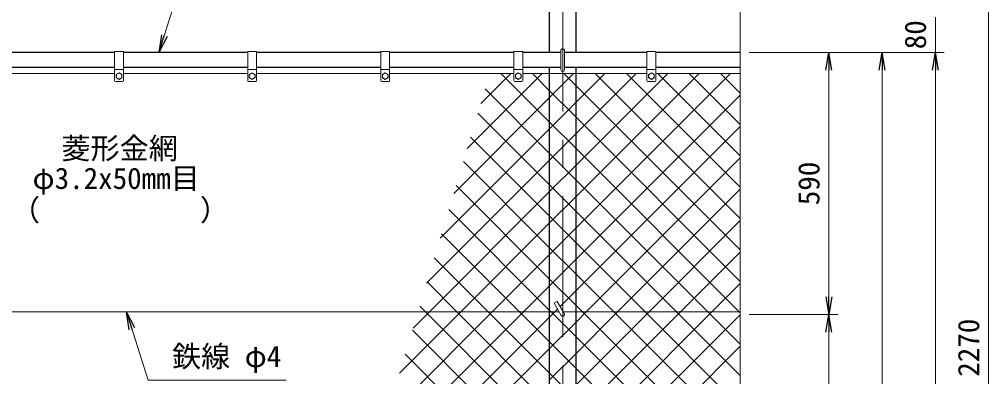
# Model space of a CAD drawing. Units: millimetres, scale not verified. Extents: x -4200 to 4200, y -2970 to 2970.
# Drawn here: x -2609 to -425, y 530 to 1335 of the extents above; entities that cross this region are included whole.
import ezdxf
from ezdxf.enums import TextEntityAlignment as Align

# ---------------------------------------------------------------- set-up
doc = ezdxf.new("R2010")
doc.units = ezdxf.units.MM
doc.header["$LTSCALE"] = 10
doc.linetypes.add('USER1', pattern=[50.8, 31.75, -6.35, 6.35, -6.35])
for name, color, linetype, lineweight in [('0-0_D-STR1', 1, 'Continuous', 25), ('0-1_D-STR3', 3, 'Continuous', 13), ('0-2_D-BMK', 2, 'USER1', 13), ('0-3_D-STR-DIM', 7, 'Continuous', 13), ('0-9_D-STR-TXT', 7, 'Continuous', 13), ('0-B_D-STR2', 7, 'Continuous', 13)]:
    doc.layers.add(name, color=color, linetype=linetype, lineweight=lineweight)
doc.layers.add('0-4_0', color=7, linetype='Continuous')
doc.styles.add('ＭＳ ゴシック', font='')
doc.styles.get('ＭＳ ゴシック').set_extended_font_data('MS Gothic')

# ---------------------------------------------------------------- blocks, each defined once
blk = doc.blocks.new('_Open')
at = {"layer": '0-4_0'}
blk.add_line((-10, 1.667), (0, 0), dxfattribs=at)
blk.add_lwpolyline([(-10, -1.667), (0, 0), (-10, 0)], dxfattribs=at)

msp = doc.modelspace()

# ---------------------------------------------------------------- linework, layer by layer
at = {"layer": '0-0_D-STR1'}
for p, q in [((-1414.9, 1716.66), (-1414.9, 1260.23)), ((-1354.4, 1260.23), (-1354.4, 1716.66)), ((-2394.65, 1260.23), (-2674.65, 1260.23)), ((-2094.65, 1260.23), (-2374.65, 1260.23)), ((-1794.65, 1260.23), (-2074.65, 1260.23)), ((-1494.65, 1260.23), (-1774.65, 1260.23)), ((-1388.65, 1260.23), (-1474.65, 1260.23)), ((-1194.65, 1260.23), (-1380.65, 1260.23)), ((-984.65, 1260.23), (-1174.65, 1260.23)), ((-2394.65, 1226.23), (-2674.65, 1226.23)), ((-2094.65, 1226.23), (-2374.65, 1226.23)), ((-1794.65, 1226.23), (-2074.65, 1226.23)), ((-1494.65, 1226.23), (-1774.65, 1226.23)), ((-1388.65, 1226.23), (-1474.65, 1226.23)), ((-1414.9, 1226.23), (-1414.9, -475.77)), ((-1194.65, 1226.23), (-1380.65, 1226.23)), ((-1354.4, -475.77), (-1354.4, 1226.23)), ((-984.65, 1226.23), (-1174.65, 1226.23))]:
    msp.add_line(p, q, dxfattribs=at)
at = {"layer": '0-1_D-STR3'}
for p, q in [((-2394.65, 1262.23), (-2394.65, 1197.23)), ((-2374.65, 1262.23), (-2394.65, 1262.23)), ((-2374.65, 1262.23), (-2374.65, 1197.23)), ((-2094.65, 1262.23), (-2094.65, 1197.23)), ((-2074.65, 1262.23), (-2094.65, 1262.23)), ((-2074.65, 1262.23), (-2074.65, 1197.23)), ((-1794.65, 1262.23), (-1794.65, 1197.23)), ((-1774.65, 1262.23), (-1794.65, 1262.23)), ((-1774.65, 1262.23), (-1774.65, 1197.23)), ((-1494.65, 1262.23), (-1494.65, 1197.23)), ((-1474.65, 1262.23), (-1494.65, 1262.23)), ((-1474.65, 1262.23), (-1474.65, 1197.23)), ((-1388.65, 1221.23), (-1388.65, 1265.23)), ((-1380.65, 1221.23), (-1380.65, 1265.23)), ((-1194.65, 1262.23), (-1194.65, 1197.23)), ((-1174.65, 1262.23), (-1194.65, 1262.23)), ((-1174.65, 1262.23), (-1174.65, 1197.23)), ((-2674.65, 1213.23), (-2394.65, 1213.23)), ((-2374.65, 1222.23), (-2394.65, 1222.23)), ((-2391.15, 1210.97), (-2384.65, 1214.73)), ((-2391.15, 1210.97), (-2391.15, 1203.48)), ((-2384.65, 1214.73), (-2378.15, 1210.97)), ((-2378.15, 1210.97), (-2378.15, 1203.48)), ((-2374.65, 1213.23), (-2094.65, 1213.23)), ((-2074.65, 1222.23), (-2094.65, 1222.23)), ((-2091.15, 1210.97), (-2084.65, 1214.73)), ((-2091.15, 1210.97), (-2091.15, 1203.48)), ((-2084.65, 1214.73), (-2078.15, 1210.97)), ((-2078.15, 1210.97), (-2078.15, 1203.48)), ((-2074.65, 1213.23), (-1794.65, 1213.23)), ((-1774.65, 1222.23), (-1794.65, 1222.23)), ((-1791.15, 1210.97), (-1784.65, 1214.73)), ((-1791.15, 1210.97), (-1791.15, 1203.48)), ((-1784.65, 1214.73), (-1778.15, 1210.97)), ((-1778.15, 1210.97), (-1778.15, 1203.48)), ((-1774.65, 1213.23), (-1494.65, 1213.23)), ((-1474.65, 1222.23), (-1494.65, 1222.23)), ((-1491.15, 1210.97), (-1484.65, 1214.73)), ((-1491.15, 1210.97), (-1491.15, 1203.48)), ((-1484.65, 1214.73), (-1478.15, 1210.97)), ((-1478.15, 1210.97), (-1478.15, 1203.48)), ((-1474.65, 1213.23), (-1194.65, 1213.23)), ((-1174.65, 1222.23), (-1194.65, 1222.23)), ((-1191.15, 1210.97), (-1184.65, 1214.73)), ((-1191.15, 1210.97), (-1191.15, 1203.48)), ((-1184.65, 1214.73), (-1178.15, 1210.97)), ((-1178.15, 1210.97), (-1178.15, 1203.48)), ((-1174.65, 1213.23), (-984.65, 1213.23)), ((-2376.65, 1195.23), (-2392.65, 1195.23)), ((-2076.65, 1195.23), (-2092.65, 1195.23)), ((-1776.65, 1195.23), (-1792.65, 1195.23)), ((-1476.65, 1195.23), (-1492.65, 1195.23)), ((-1176.65, 1195.23), (-1192.65, 1195.23)), ((-1404.05, 695.82), (-1397.12, 699.82)), ((-1397.12, 699.82), (-1381.19, 672.23)), ((-1404.05, 695.82), (-1388.12, 668.23)), ((-1392.74, 676.23), (-3383.5, 676.23)), ((-984.65, 676.23), (-1383.5, 676.23))]:
    msp.add_line(p, q, dxfattribs=at)
for points in [[(-2391.15, 1203.48), (-2384.65, 1199.73), (-2378.15, 1203.48)], [(-2091.15, 1203.48), (-2084.65, 1199.73), (-2078.15, 1203.48)], [(-1791.15, 1203.48), (-1784.65, 1199.73), (-1778.15, 1203.48)], [(-1491.15, 1203.48), (-1484.65, 1199.73), (-1478.15, 1203.48)], [(-1191.15, 1203.48), (-1184.65, 1199.73), (-1178.15, 1203.48)]]:
    msp.add_lwpolyline(points, dxfattribs=at)
for centre in [(-2384.65, 1207.23), (-2084.65, 1207.23), (-1784.65, 1207.23), (-1484.65, 1207.23), (-1184.65, 1207.23)]:
    msp.add_circle(centre, 6.49, dxfattribs=at)
for centre, radius, start, end in [((-1384.65, 1265.23), 4, 0, 180), ((-1384.65, 1221.23), 4, 180, 0), ((-2392.65, 1197.23), 2, 180, 270), ((-2376.65, 1197.23), 2, 270, 0), ((-2092.65, 1197.23), 2, 180, 270), ((-2076.65, 1197.23), 2, 270, 0), ((-1792.65, 1197.23), 2, 180, 270), ((-1776.65, 1197.23), 2, 270, 0), ((-1492.65, 1197.23), 2, 180, 270), ((-1476.65, 1197.23), 2, 270, 0), ((-1192.65, 1197.23), 2, 180, 270), ((-1176.65, 1197.23), 2, 270, 0), ((-1384.65, 670.23), 4, 210, 30)]:
    msp.add_arc(centre, radius, start, end, dxfattribs=at)
at = {"layer": '0-2_D-BMK'}
msp.add_line((-1384.65, -904.77), (-1384.65, 1745.23), dxfattribs=at)
at = {"layer": '0-3_D-STR-DIM'}
for p, q in [((-984.65, 1765.23), (-984.65, 400.88)), ((-424.65, 1690.23), (-424.65, -499.77)), ((-544.65, 1340.23), (-544.65, 1260.23)), ((-964.65, 1260.23), (-644.65, 1260.23)), ((-964.65, 1260.23), (-524.65, 1260.23)), ((-964.65, 1260.23), (-764.65, 1260.23)), ((-964.65, 1260.23), (-524.65, 1260.23)), ((-784.65, 710.23), (-784.65, 1220.23)), ((-664.65, 1220.23), (-664.65, -469.77)), ((-544.65, -499.77), (-544.65, 1220.23)), ((-544.65, 1220.23), (-544.65, 1180.23)), ((-964.65, 670.23), (-764.65, 670.23)), ((-964.65, 670.23), (-764.65, 670.23)), ((-784.65, 630.23), (-784.65, 120.23))]:
    msp.add_line(p, q, dxfattribs=at)
at = {"layer": '0-9_D-STR-TXT'}
for points in [[(-1701.54, 1440.99), (-2237.49, 1440.99), (-2294.05, 1262.13)], [(-2007.7, 522.6), (-2319.03, 522.6), (-2367.13, 674.32)]]:
    msp.add_lwpolyline(points, dxfattribs=at)
at = {"layer": '0-B_D-STR2'}
for p, q in [((-1599.75, 1044.37), (-1430.89, 1213.23)), ((-1569.22, 1145.61), (-1501.6, 1213.23)), ((-1354.4, 1148.29), (-1289.47, 1213.23)), ((-1354.4, 1077.58), (-1218.76, 1213.23)), ((-1354.4, 1006.87), (-1148.05, 1213.23)), ((-1354.4, 936.16), (-1077.34, 1213.23)), ((-1354.4, 865.45), (-1006.63, 1213.23)), ((-984.65, 886.27), (-1311.61, 1213.23)), ((-984.65, 956.98), (-1240.9, 1213.23)), ((-984.65, 1027.69), (-1170.19, 1213.23)), ((-984.65, 1098.4), (-1099.48, 1213.23)), ((-984.65, 1169.11), (-1028.77, 1213.23)), ((-1414.9, 1033.68), (-1559.4, 1178.17)), ((-1414.9, 1087.79), (-1354.4, 1148.29)), ((-1414.9, 962.97), (-1575.78, 1123.84)), ((-1660.82, 841.88), (-1414.9, 1087.79)), ((-1414.9, 1017.08), (-1354.4, 1077.58)), ((-1414.9, 892.25), (-1592.17, 1069.52)), ((-1354.4, 973.18), (-1414.9, 1033.68)), ((-1691.35, 740.64), (-1414.9, 1017.08)), ((-1414.9, 946.37), (-1354.4, 1006.87)), ((-1354.4, 902.47), (-1414.9, 962.97)), ((-1057.45, 676.23), (-1354.4, 973.18)), ((-1685.05, 676.23), (-1414.9, 946.37)), ((-1260.79, 676.23), (-984.65, 952.36)), ((-1414.9, 875.66), (-1354.4, 936.16)), ((-1128.17, 676.23), (-1354.4, 902.47)), ((-1614.34, 676.23), (-1414.9, 875.66)), ((-1354.4, 831.75), (-1414.9, 892.25)), ((-1190.08, 676.23), (-984.65, 881.65)), ((-1481.72, 676.23), (-1657.7, 852.21)), ((-1414.9, 804.95), (-1354.4, 865.45)), ((-1198.88, 676.23), (-1354.4, 831.75)), ((-1119.37, 676.23), (-984.65, 810.94)), ((-1552.43, 676.23), (-1674.09, 797.88)), ((-1543.63, 676.23), (-1414.9, 804.95)), ((-1623.14, 676.23), (-1690.47, 743.56)), ((-1048.65, 676.23), (-984.65, 740.23)), ((-1693.85, 676.23), (-1706.85, 689.23)), ((-1782.95, 436.91), (-1543.63, 676.23)), ((-1752.41, 538.15), (-1614.34, 676.23)), ((-1721.88, 639.4), (-1685.05, 676.23)), ((-1414.9, 397.28), (-1693.85, 676.23)), ((-1414.9, 467.99), (-1623.14, 676.23)), ((-1414.9, 538.7), (-1552.43, 676.23)), ((-1414.9, 609.41), (-1481.72, 676.23)), ((-1354.4, 582.61), (-1260.79, 676.23)), ((-1354.4, 511.9), (-1190.08, 676.23)), ((-1354.4, 441.19), (-1119.37, 676.23)), ((-1354.4, 370.48), (-1048.65, 676.23)), ((-984.65, 462), (-1198.88, 676.23)), ((-984.65, 532.72), (-1128.17, 676.23)), ((-984.65, 603.43), (-1057.45, 676.23)), ((-1414.9, 326.57), (-1723.24, 634.9)), ((-1354.4, 548.91), (-1414.9, 609.41)), ((-1354.4, 229.06), (-984.65, 598.81)), ((-1414.9, 255.86), (-1739.62, 580.57)), ((-1414.9, 522.11), (-1354.4, 582.61)), ((-984.65, 179.16), (-1354.4, 548.91)), ((-1354.4, 478.2), (-1414.9, 538.7))]:
    msp.add_line(p, q, dxfattribs=at)
for points in [[(-1630.28, 943.12), (-1414.9, 1158.5), (-1360.18, 1213.23)], [(-984.65, 674.14), (-986.74, 676.23), (-1354.4, 1043.89), (-1414.9, 1104.39), (-1523.74, 1213.23)], [(-984.65, 744.85), (-1354.4, 1114.6), (-1414.9, 1175.1), (-1453.03, 1213.23)], [(-984.65, 815.56), (-1354.4, 1185.31), (-1382.32, 1213.23)], [(-1813.48, 335.67), (-1472.92, 676.23), (-1414.9, 734.24), (-1354.4, 794.74), (-984.65, 1164.49)], [(-1390.35, 688.09), (-1354.4, 724.03), (-984.65, 1093.78)], [(-1874.54, 133.18), (-1414.9, 592.82), (-1354.4, 653.32), (-1331.5, 676.23), (-984.65, 1023.07)], [(-972.87, 379.51), (-1269.59, 676.23), (-1354.4, 761.04), (-1414.9, 821.54), (-1608.55, 1015.19)], [(-984.65, 320.58), (-1340.3, 676.23), (-1354.4, 690.33), (-1414.9, 750.83), (-1624.93, 960.86)], [(-984.65, 249.87), (-1354.4, 619.62), (-1411.01, 676.23), (-1414.9, 680.12), (-1641.32, 906.54)], [(-1844.01, 234.42), (-1414.9, 663.53), (-1402.21, 676.23), (-1396.2, 682.23)], [(-2027.21, -373.04), (-1567.94, 86.23), (-1414.9, 239.27), (-1354.4, 299.77), (-984.65, 669.52)]]:
    msp.add_lwpolyline(points, dxfattribs=at)

# ---------------------------------------------------------------- block references
at = {"layer": '0-3_D-STR-DIM', "xscale": 4, "yscale": 4}
for p, rotation in [((-784.65, 1260.23), 90), ((-664.65, 1260.23), 90), ((-544.65, 1260.23), 90), ((-544.65, 1260.23), 90), ((-784.65, 670.23), 270), ((-784.65, 670.23), 90)]:
    msp.add_blockref('_Open', p, dxfattribs=dict(at, rotation=rotation))
at = {"layer": '0-9_D-STR-TXT', "xscale": 4, "yscale": 4}
for p, rotation in [((-2294.65, 1260.23), 252.45219), ((-2367.73, 676.23), 107.58773)]:
    msp.add_blockref('_Open', p, dxfattribs=dict(at, rotation=rotation))

# ---------------------------------------------------------------- texts
at = {"layer": '0-3_D-STR-DIM', "style": 'ＭＳ ゴシック'}
for s, p in [('80', (-551.4, 1267.6)), ('590', (-791.4, 916.35)), ('2270', (-431.4, 529.98))]:
    msp.add_text(s, height=48.09, rotation=90, dxfattribs=at).set_placement(p, align=Align.BOTTOM_LEFT)
at = {"layer": '0-9_D-STR-TXT', "style": 'ＭＳ ゴシック'}
for s, p in [('菱形金網', (-2514.6, 1006.12)), ('φ3.2x50mm目', (-2579.58, 938.54)), ('（\u3000\u3000   \u3000\u3000）', (-2628.31, 866.89)), ('鉄線 φ4', (-2265.32, 537.47))]:
    msp.add_text(s, height=48.09, dxfattribs=at).set_placement(p, align=Align.BOTTOM_LEFT)

doc.saveas('drawing.dxf')
